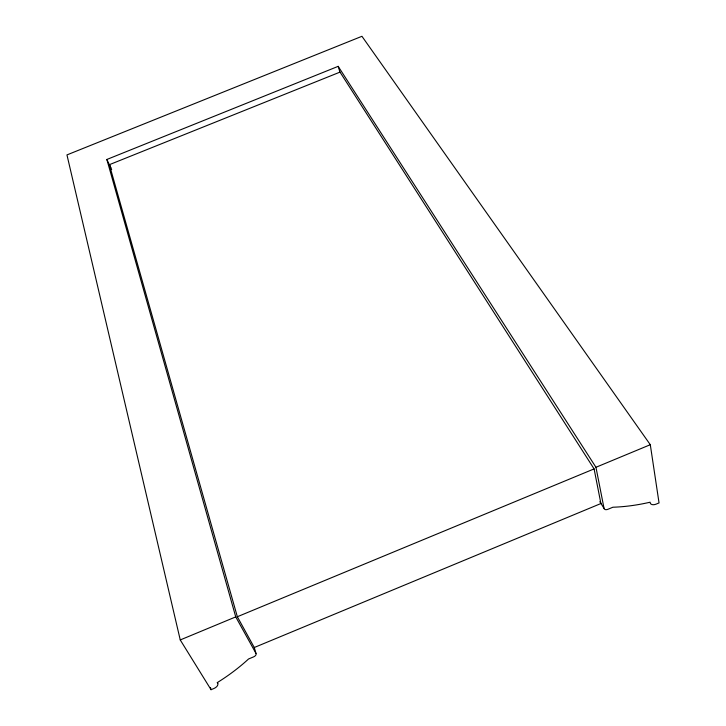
<?xml version="1.0" encoding="UTF-8"?>
<svg xmlns="http://www.w3.org/2000/svg" width="726" height="726" viewBox="0 0 726 726"><rect width="100%" height="100%" fill="white"/><g stroke="black" fill="none" stroke-linecap="round" stroke-linejoin="round"><path stroke-width="1.09" d="M599.839 501.693L604.05 508.409A3.802 2.278 -29.5 0 0 607.971 509.271L612.898 507.22A178.033 112.04 -33.7 0 0 650.106 502.21L650.305 503.245A6.135 3.612 -30.5 0 0 656.268 504.08L659.045 502.918L650.296 444.711L361.947 36.3L66.955 154.91L180.248 639.942L211.039 689.7L213.871 688.52A6.207 3.684 -17.6 0 0 217.836 683.502L217.319 682.585A180.429 115.307 -14.6 0 0 248.555 658.981L253.583 656.885A3.839 2.323 -18.8 0 0 255.969 653.373L254.272 647.51L237.338 616.737L109.381 164.684L340.013 72.11L594.095 468.905L600.901 503.535L254.272 647.51M180.248 639.942L235.741 616.891L106.858 159.475L338.18 66.347L595.955 467.281L604.05 508.409M595.955 467.281L650.296 444.711M237.338 616.737L594.095 468.905M217.319 682.585L217.746 683.284M235.741 616.891L255.969 653.373M106.858 159.475L111.668 169.612M109.381 164.684L110.815 167.715M338.18 66.347L339.95 72.137M210.486 687.504L211.039 689.7"/></g></svg>
